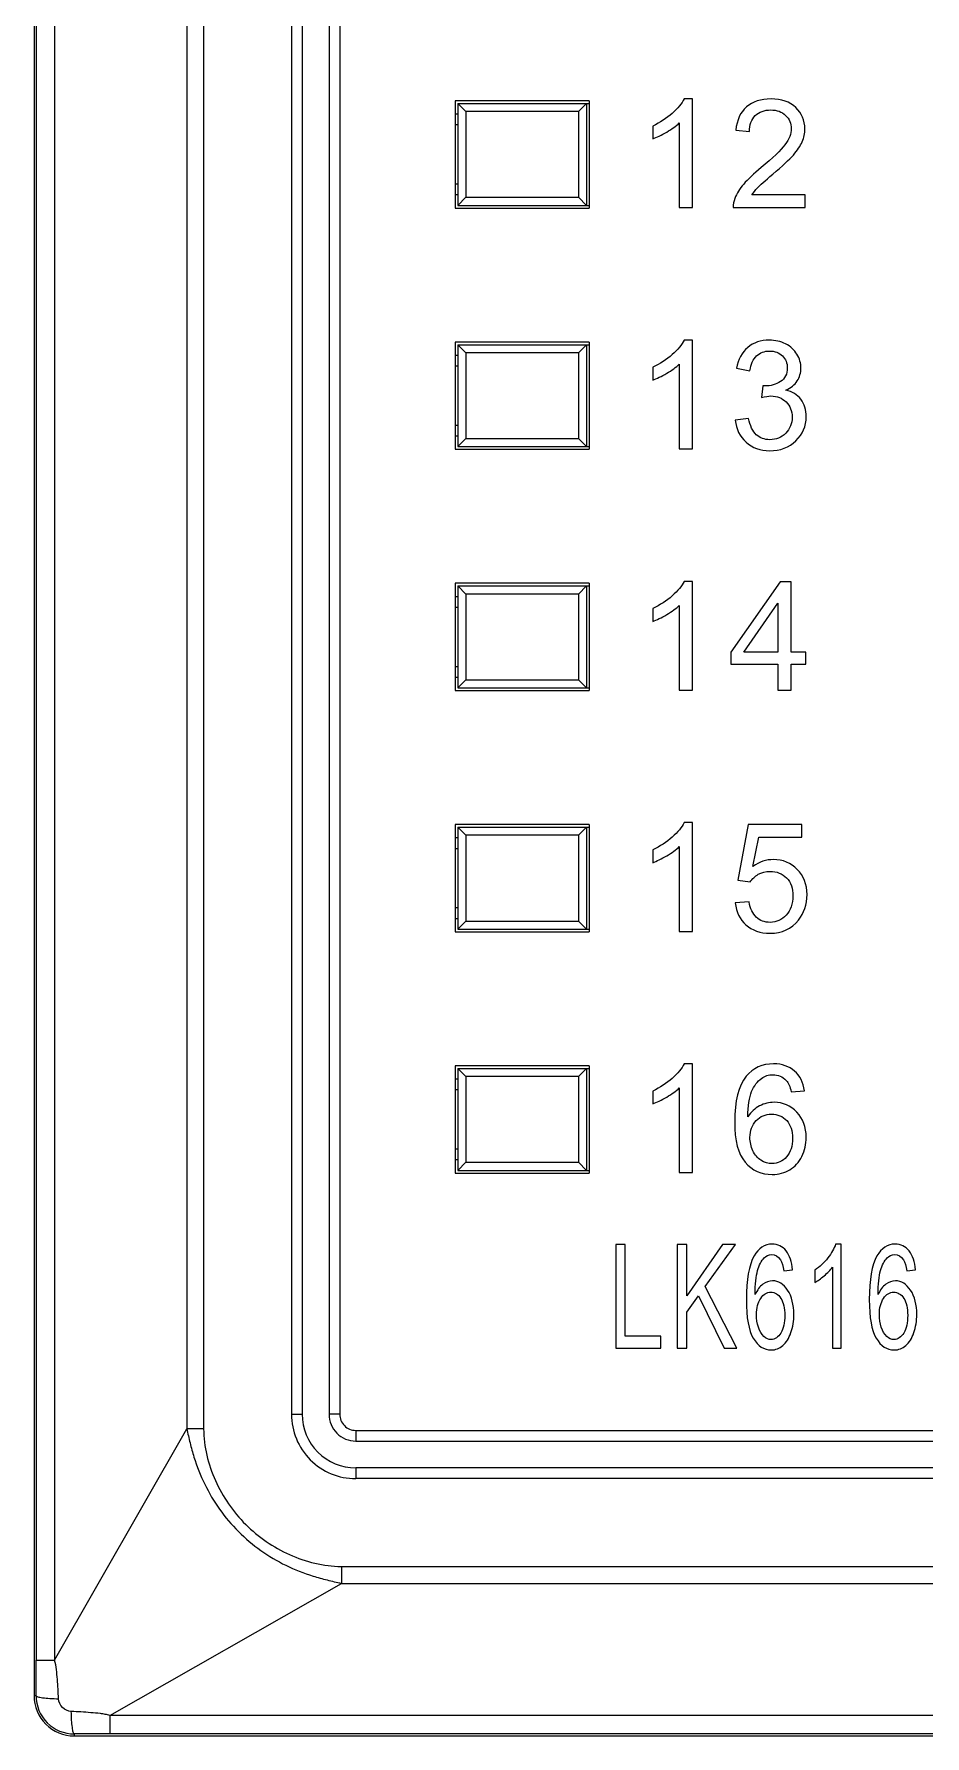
# Model space of a CAD drawing. Header units: millimetres. Extents: x 33157 to 59611, y -29750 to 1750.
# Drawn here: x 53663.15 to 53679.76, y 1334.72 to 1366.47 of the extents above; entities that cross this region are included whole.
import ezdxf

# ---------------------------------------------------------------- set-up
doc = ezdxf.new("R2010")
doc.units = ezdxf.units.MM
doc.layers.get('0').update_dxf_attribs({"lineweight": 18})

msp = doc.modelspace()

# ---------------------------------------------------------------- linework, layer by layer
at = {"lineweight": 9}
for p, q in [((53663.149, 1433.97), (53663.149, 1335.47)), ((53663.187, 1433.306), (53663.187, 1336.134)), ((53663.528, 1433.306), (53663.528, 1336.134)), ((53665.995, 1428.989), (53665.995, 1340.45)), ((53666.311, 1428.989), (53666.311, 1340.45)), ((53667.949, 1428.72), (53667.949, 1340.72)), ((53668.149, 1428.72), (53668.149, 1340.72)), ((53668.649, 1428.72), (53668.649, 1340.72)), ((53668.849, 1428.72), (53668.849, 1340.72)), ((53670.999, 1365.22), (53670.999, 1363.22)), ((53671.049, 1365.17), (53671.049, 1363.27)), ((53673.449, 1365.17), (53673.449, 1363.27)), ((53673.499, 1365.22), (53673.499, 1363.22)), ((53671.199, 1365.02), (53671.199, 1363.42)), ((53673.299, 1365.02), (53673.299, 1363.42)), ((53670.999, 1360.72), (53670.999, 1358.72)), ((53671.049, 1360.67), (53671.049, 1358.77)), ((53673.449, 1360.67), (53673.449, 1358.77)), ((53673.499, 1360.72), (53673.499, 1358.72)), ((53671.199, 1360.52), (53671.199, 1358.92)), ((53673.299, 1360.52), (53673.299, 1358.92)), ((53670.999, 1356.22), (53670.999, 1354.22)), ((53673.499, 1356.22), (53673.499, 1354.22)), ((53671.049, 1356.17), (53671.049, 1354.27)), ((53671.199, 1356.02), (53671.199, 1354.42)), ((53673.299, 1356.02), (53673.299, 1354.42)), ((53673.449, 1356.17), (53673.449, 1354.27)), ((53670.999, 1351.72), (53670.999, 1349.72)), ((53671.049, 1351.67), (53671.049, 1349.77)), ((53671.199, 1351.52), (53671.199, 1349.92)), ((53673.299, 1351.52), (53673.299, 1349.92)), ((53673.449, 1351.67), (53673.449, 1349.77)), ((53673.499, 1351.72), (53673.499, 1349.72)), ((53670.999, 1347.22), (53670.999, 1345.22)), ((53671.049, 1347.17), (53671.049, 1345.27)), ((53671.199, 1347.02), (53671.199, 1345.42)), ((53673.299, 1347.02), (53673.299, 1345.42)), ((53673.449, 1347.17), (53673.449, 1345.27)), ((53673.499, 1347.22), (53673.499, 1345.22)), ((53668.149, 1340.72), (53668.149, 1340.72)), ((53668.849, 1340.72), (53668.849, 1340.72)), ((53665.995, 1340.45), (53665.995, 1340.45)), ((53666.311, 1340.45), (53666.311, 1340.45)), ((53669.149, 1340.42), (53669.149, 1340.42)), ((53669.149, 1340.42), (53669.149, 1340.22)), ((53669.149, 1339.72), (53669.149, 1339.72)), ((53669.149, 1339.72), (53669.149, 1339.52)), ((53668.879, 1337.882), (53668.879, 1337.882)), ((53668.879, 1337.882), (53668.879, 1337.566)), ((53668.879, 1337.566), (53668.879, 1337.566)), ((53663.528, 1336.134), (53663.528, 1336.134)), ((53663.186, 1335.47), (53663.186, 1335.47)), ((53664.563, 1335.099), (53664.563, 1335.099)), ((53664.563, 1335.099), (53664.563, 1334.758)), ((53663.899, 1334.757), (53663.899, 1334.757)), ((53663.899, 1334.757), (53663.899, 1334.72))]:
    msp.add_line(p, q, dxfattribs=at)
for points in [[(53673.499, 1365.22), (53673.499, 1365.22), (53670.999, 1365.22), (53670.999, 1365.22)], [(53671.049, 1365.17), (53671.049, 1365.17), (53673.499, 1365.17), (53673.499, 1365.17)], [(53671.049, 1365.17), (53671.049, 1365.17), (53671.199, 1365.02), (53671.199, 1365.02)], [(53673.449, 1365.17), (53673.449, 1365.17), (53673.299, 1365.02), (53673.299, 1365.02)], [(53671.049, 1364.97), (53671.049, 1364.97), (53670.999, 1364.97), (53670.999, 1364.97)], [(53671.049, 1364.77), (53671.049, 1364.77), (53670.999, 1364.77), (53670.999, 1364.77)], [(53673.299, 1365.02), (53673.299, 1365.02), (53671.199, 1365.02), (53671.199, 1365.02)], [(53670.999, 1363.67), (53670.999, 1363.67), (53671.049, 1363.67), (53671.049, 1363.67)], [(53670.999, 1363.22), (53670.999, 1363.22), (53673.499, 1363.22), (53673.499, 1363.22)], [(53670.999, 1363.47), (53670.999, 1363.47), (53671.049, 1363.47), (53671.049, 1363.47)], [(53671.049, 1363.27), (53671.049, 1363.27), (53673.499, 1363.27), (53673.499, 1363.27)], [(53671.049, 1363.27), (53671.049, 1363.27), (53671.199, 1363.42), (53671.199, 1363.42)], [(53671.199, 1363.42), (53671.199, 1363.42), (53673.299, 1363.42), (53673.299, 1363.42)], [(53673.449, 1363.27), (53673.449, 1363.27), (53673.299, 1363.42), (53673.299, 1363.42)], [(53673.499, 1360.72), (53673.499, 1360.72), (53670.999, 1360.72), (53670.999, 1360.72)], [(53671.049, 1360.67), (53671.049, 1360.67), (53673.499, 1360.67), (53673.499, 1360.67)], [(53671.049, 1360.67), (53671.049, 1360.67), (53671.199, 1360.52), (53671.199, 1360.52)], [(53673.449, 1360.67), (53673.449, 1360.67), (53673.299, 1360.52), (53673.299, 1360.52)], [(53671.049, 1360.47), (53671.049, 1360.47), (53670.999, 1360.47), (53670.999, 1360.47)], [(53673.299, 1360.52), (53673.299, 1360.52), (53671.199, 1360.52), (53671.199, 1360.52)], [(53671.049, 1360.27), (53671.049, 1360.27), (53670.999, 1360.27), (53670.999, 1360.27)], [(53670.999, 1359.17), (53670.999, 1359.17), (53671.049, 1359.17), (53671.049, 1359.17)], [(53670.999, 1358.72), (53670.999, 1358.72), (53673.499, 1358.72), (53673.499, 1358.72)], [(53670.999, 1358.97), (53670.999, 1358.97), (53671.049, 1358.97), (53671.049, 1358.97)], [(53671.049, 1358.77), (53671.049, 1358.77), (53673.499, 1358.77), (53673.499, 1358.77)], [(53671.049, 1358.77), (53671.049, 1358.77), (53671.199, 1358.92), (53671.199, 1358.92)], [(53671.199, 1358.92), (53671.199, 1358.92), (53673.299, 1358.92), (53673.299, 1358.92)], [(53673.449, 1358.77), (53673.449, 1358.77), (53673.299, 1358.92), (53673.299, 1358.92)], [(53673.499, 1356.22), (53673.499, 1356.22), (53670.999, 1356.22), (53670.999, 1356.22)], [(53671.049, 1355.97), (53671.049, 1355.97), (53670.999, 1355.97), (53670.999, 1355.97)], [(53671.049, 1356.17), (53671.049, 1356.17), (53673.499, 1356.17), (53673.499, 1356.17)], [(53671.049, 1356.17), (53671.049, 1356.17), (53671.199, 1356.02), (53671.199, 1356.02)], [(53673.299, 1356.02), (53673.299, 1356.02), (53671.199, 1356.02), (53671.199, 1356.02)], [(53673.449, 1356.17), (53673.449, 1356.17), (53673.299, 1356.02), (53673.299, 1356.02)], [(53671.049, 1355.77), (53671.049, 1355.77), (53670.999, 1355.77), (53670.999, 1355.77)], [(53670.999, 1354.67), (53670.999, 1354.67), (53671.049, 1354.67), (53671.049, 1354.67)], [(53670.999, 1354.47), (53670.999, 1354.47), (53671.049, 1354.47), (53671.049, 1354.47)], [(53671.049, 1354.27), (53671.049, 1354.27), (53671.199, 1354.42), (53671.199, 1354.42)], [(53671.199, 1354.42), (53671.199, 1354.42), (53673.299, 1354.42), (53673.299, 1354.42)], [(53673.449, 1354.27), (53673.449, 1354.27), (53673.299, 1354.42), (53673.299, 1354.42)], [(53670.999, 1354.22), (53670.999, 1354.22), (53673.499, 1354.22), (53673.499, 1354.22)], [(53671.049, 1354.27), (53671.049, 1354.27), (53673.499, 1354.27), (53673.499, 1354.27)], [(53673.499, 1351.72), (53673.499, 1351.72), (53670.999, 1351.72), (53670.999, 1351.72)], [(53671.049, 1351.47), (53671.049, 1351.47), (53670.999, 1351.47), (53670.999, 1351.47)], [(53671.049, 1351.67), (53671.049, 1351.67), (53673.499, 1351.67), (53673.499, 1351.67)], [(53671.049, 1351.67), (53671.049, 1351.67), (53671.199, 1351.52), (53671.199, 1351.52)], [(53673.299, 1351.52), (53673.299, 1351.52), (53671.199, 1351.52), (53671.199, 1351.52)], [(53673.449, 1351.67), (53673.449, 1351.67), (53673.299, 1351.52), (53673.299, 1351.52)], [(53671.049, 1351.27), (53671.049, 1351.27), (53670.999, 1351.27), (53670.999, 1351.27)], [(53670.999, 1350.17), (53670.999, 1350.17), (53671.049, 1350.17), (53671.049, 1350.17)], [(53670.999, 1349.97), (53670.999, 1349.97), (53671.049, 1349.97), (53671.049, 1349.97)], [(53671.049, 1349.77), (53671.049, 1349.77), (53671.199, 1349.92), (53671.199, 1349.92)], [(53671.199, 1349.92), (53671.199, 1349.92), (53673.299, 1349.92), (53673.299, 1349.92)], [(53673.449, 1349.77), (53673.449, 1349.77), (53673.299, 1349.92), (53673.299, 1349.92)], [(53670.999, 1349.72), (53670.999, 1349.72), (53673.499, 1349.72), (53673.499, 1349.72)], [(53671.049, 1349.77), (53671.049, 1349.77), (53673.499, 1349.77), (53673.499, 1349.77)], [(53673.499, 1347.22), (53673.499, 1347.22), (53670.999, 1347.22), (53670.999, 1347.22)], [(53671.049, 1346.97), (53671.049, 1346.97), (53670.999, 1346.97), (53670.999, 1346.97)], [(53671.049, 1347.17), (53671.049, 1347.17), (53673.499, 1347.17), (53673.499, 1347.17)], [(53671.049, 1347.17), (53671.049, 1347.17), (53671.199, 1347.02), (53671.199, 1347.02)], [(53673.299, 1347.02), (53673.299, 1347.02), (53671.199, 1347.02), (53671.199, 1347.02)], [(53673.449, 1347.17), (53673.449, 1347.17), (53673.299, 1347.02), (53673.299, 1347.02)], [(53671.049, 1346.77), (53671.049, 1346.77), (53670.999, 1346.77), (53670.999, 1346.77)], [(53670.999, 1345.67), (53670.999, 1345.67), (53671.049, 1345.67), (53671.049, 1345.67)], [(53670.999, 1345.47), (53670.999, 1345.47), (53671.049, 1345.47), (53671.049, 1345.47)], [(53671.049, 1345.27), (53671.049, 1345.27), (53671.199, 1345.42), (53671.199, 1345.42)], [(53671.199, 1345.42), (53671.199, 1345.42), (53673.299, 1345.42), (53673.299, 1345.42)], [(53673.449, 1345.27), (53673.449, 1345.27), (53673.299, 1345.42), (53673.299, 1345.42)], [(53670.999, 1345.22), (53670.999, 1345.22), (53673.499, 1345.22), (53673.499, 1345.22)], [(53671.049, 1345.27), (53671.049, 1345.27), (53673.499, 1345.27), (53673.499, 1345.27)], [(53667.949, 1340.72), (53667.949, 1340.72), (53668.149, 1340.72), (53668.149, 1340.72)], [(53668.849, 1340.72), (53668.849, 1340.72), (53668.649, 1340.72), (53668.649, 1340.72)], [(53663.528, 1336.134), (53663.528, 1336.134), (53665.995, 1340.45), (53665.995, 1340.45)], [(53666.311, 1340.45), (53666.311, 1340.45), (53665.995, 1340.45), (53665.995, 1340.45)], [(53669.149, 1340.42), (53669.149, 1340.42), (53691.849, 1340.42), (53691.849, 1340.42)], [(53669.149, 1340.42), (53669.149, 1340.42), (53691.849, 1340.42), (53691.849, 1340.42)], [(53669.149, 1340.22), (53669.149, 1340.22), (53691.849, 1340.22), (53691.849, 1340.22)], [(53691.849, 1339.72), (53691.849, 1339.72), (53669.149, 1339.72), (53669.149, 1339.72)], [(53691.849, 1339.52), (53691.849, 1339.52), (53669.149, 1339.52), (53669.149, 1339.52)], [(53668.879, 1337.882), (53668.879, 1337.882), (53692.118, 1337.882), (53692.118, 1337.882)], [(53664.563, 1335.099), (53664.563, 1335.099), (53668.879, 1337.566), (53668.879, 1337.566)], [(53668.879, 1337.566), (53668.879, 1337.566), (53692.118, 1337.566), (53692.118, 1337.566)], [(53663.187, 1336.134), (53663.187, 1336.134), (53663.528, 1336.134), (53663.528, 1336.134)], [(53663.186, 1335.47), (53663.186, 1335.691), (53663.186, 1335.913), (53663.187, 1336.134)], [(53663.186, 1335.47), (53663.186, 1335.47), (53663.149, 1335.47), (53663.149, 1335.47)], [(53696.435, 1335.099), (53696.435, 1335.099), (53664.563, 1335.099), (53664.563, 1335.099)], [(53663.899, 1334.72), (53663.899, 1334.72), (53697.099, 1334.72), (53697.099, 1334.72)], [(53664.563, 1334.758), (53664.342, 1334.758), (53664.12, 1334.757), (53663.899, 1334.757)], [(53696.435, 1334.758), (53696.435, 1334.758), (53664.563, 1334.758), (53664.563, 1334.758)]]:
    msp.add_open_spline(points, degree=3, dxfattribs=at)
for points, knots in [([(53675.43, 1363.227), (53675.43, 1363.227), (53675.182, 1363.227), (53675.182, 1363.227), (53675.182, 1363.227), (53675.182, 1364.808), (53675.182, 1364.808), (53675.122, 1364.751), (53675.043, 1364.694), (53674.946, 1364.637), (53674.849, 1364.58), (53674.762, 1364.537), (53674.685, 1364.509), (53674.685, 1364.509), (53674.685, 1364.749), (53674.685, 1364.749), (53674.824, 1364.814), (53674.945, 1364.893), (53675.049, 1364.986), (53675.153, 1365.079), (53675.227, 1365.169), (53675.27, 1365.256), (53675.27, 1365.256), (53675.43, 1365.256), (53675.43, 1365.256), (53675.43, 1365.256), (53675.43, 1363.227), (53675.43, 1363.227)], [0, 0, 0, 0, 136367.457238, 136367.457238, 136367.457238, 272734.914475, 272734.914475, 272734.914475, 409102.371713, 409102.371713, 409102.371713, 545469.828951, 545469.828951, 545469.828951, 681837.286188, 681837.286188, 681837.286188, 818204.743426, 818204.743426, 818204.743426, 954572.200664, 954572.200664, 954572.200664, 1090939.657902, 1090939.657902, 1090939.657902, 1227307.115139, 1227307.115139, 1227307.115139, 1227307.115139]), ([(53677.526, 1363.464), (53677.526, 1363.464), (53677.526, 1363.227), (53677.526, 1363.227), (53677.526, 1363.227), (53676.188, 1363.227), (53676.188, 1363.227), (53676.186, 1363.287), (53676.196, 1363.344), (53676.217, 1363.399), (53676.252, 1363.49), (53676.307, 1363.58), (53676.383, 1363.668), (53676.458, 1363.756), (53676.566, 1363.858), (53676.707, 1363.973), (53676.926, 1364.153), (53677.074, 1364.296), (53677.152, 1364.401), (53677.23, 1364.506), (53677.269, 1364.606), (53677.269, 1364.7), (53677.269, 1364.798), (53677.234, 1364.881), (53677.163, 1364.949), (53677.093, 1365.016), (53677.001, 1365.05), (53676.887, 1365.05), (53676.767, 1365.05), (53676.671, 1365.014), (53676.599, 1364.943), (53676.527, 1364.872), (53676.491, 1364.773), (53676.49, 1364.646), (53676.49, 1364.646), (53676.236, 1364.672), (53676.236, 1364.672), (53676.254, 1364.862), (53676.32, 1365.007), (53676.433, 1365.106), (53676.548, 1365.206), (53676.701, 1365.256), (53676.893, 1365.256), (53677.087, 1365.256), (53677.241, 1365.202), (53677.353, 1365.095), (53677.467, 1364.987), (53677.523, 1364.853), (53677.523, 1364.694), (53677.523, 1364.613), (53677.507, 1364.534), (53677.473, 1364.456), (53677.44, 1364.377), (53677.385, 1364.295), (53677.309, 1364.209), (53677.232, 1364.122), (53677.104, 1364.003), (53676.926, 1363.853), (53676.777, 1363.728), (53676.681, 1363.643), (53676.639, 1363.598), (53676.597, 1363.554), (53676.562, 1363.509), (53676.534, 1363.464), (53676.534, 1363.464), (53677.526, 1363.464), (53677.526, 1363.464)], [0, 0, 0, 0, 131373.236666, 131373.236666, 131373.236666, 262746.473332, 262746.473332, 262746.473332, 394119.709998, 394119.709998, 394119.709998, 525492.946664, 525492.946664, 525492.946664, 656866.18333, 656866.18333, 656866.18333, 788239.419996, 788239.419996, 788239.419996, 919612.656662, 919612.656662, 919612.656662, 1050985.893328, 1050985.893328, 1050985.893328, 1182359.129994, 1182359.129994, 1182359.129994, 1313732.36666, 1313732.36666, 1313732.36666, 1445105.603326, 1445105.603326, 1445105.603326, 1576478.839992, 1576478.839992, 1576478.839992, 1707852.076658, 1707852.076658, 1707852.076658, 1839225.313324, 1839225.313324, 1839225.313324, 1970598.54999, 1970598.54999, 1970598.54999, 2101971.786656, 2101971.786656, 2101971.786656, 2233345.023322, 2233345.023322, 2233345.023322, 2364718.259988, 2364718.259988, 2364718.259988, 2496091.496653, 2496091.496653, 2496091.496653, 2627464.733319, 2627464.733319, 2627464.733319, 2758837.969985, 2758837.969985, 2758837.969985, 2890211.206651, 2890211.206651, 2890211.206651, 2890211.206651]), ([(53675.43, 1358.727), (53675.43, 1358.727), (53675.182, 1358.727), (53675.182, 1358.727), (53675.182, 1358.727), (53675.182, 1360.308), (53675.182, 1360.308), (53675.122, 1360.251), (53675.043, 1360.194), (53674.946, 1360.137), (53674.849, 1360.08), (53674.762, 1360.037), (53674.685, 1360.009), (53674.685, 1360.009), (53674.685, 1360.249), (53674.685, 1360.249), (53674.824, 1360.314), (53674.945, 1360.393), (53675.049, 1360.486), (53675.153, 1360.579), (53675.227, 1360.669), (53675.27, 1360.756), (53675.27, 1360.756), (53675.43, 1360.756), (53675.43, 1360.756), (53675.43, 1360.756), (53675.43, 1358.727), (53675.43, 1358.727)], [0, 0, 0, 0, 136372.785213, 136372.785213, 136372.785213, 272745.570426, 272745.570426, 272745.570426, 409118.355639, 409118.355639, 409118.355639, 545491.140852, 545491.140852, 545491.140852, 681863.926065, 681863.926065, 681863.926065, 818236.711278, 818236.711278, 818236.711278, 954609.496491, 954609.496491, 954609.496491, 1090982.281704, 1090982.281704, 1090982.281704, 1227355.066917, 1227355.066917, 1227355.066917, 1227355.066917]), ([(53676.225, 1359.263), (53676.225, 1359.263), (53676.473, 1359.297), (53676.473, 1359.297), (53676.502, 1359.156), (53676.55, 1359.054), (53676.618, 1358.992), (53676.686, 1358.93), (53676.77, 1358.899), (53676.869, 1358.899), (53676.987, 1358.899), (53677.086, 1358.939), (53677.166, 1359.02), (53677.246, 1359.101), (53677.286, 1359.201), (53677.286, 1359.321), (53677.286, 1359.435), (53677.249, 1359.529), (53677.174, 1359.603), (53677.1, 1359.677), (53677.005, 1359.714), (53676.89, 1359.714), (53676.843, 1359.714), (53676.785, 1359.705), (53676.715, 1359.686), (53676.715, 1359.686), (53676.742, 1359.904), (53676.742, 1359.904), (53676.759, 1359.902), (53676.772, 1359.901), (53676.782, 1359.901), (53676.889, 1359.901), (53676.984, 1359.929), (53677.069, 1359.984), (53677.153, 1360.039), (53677.196, 1360.123), (53677.196, 1360.238), (53677.196, 1360.328), (53677.165, 1360.404), (53677.103, 1360.463), (53677.042, 1360.523), (53676.962, 1360.553), (53676.865, 1360.553), (53676.768, 1360.553), (53676.687, 1360.522), (53676.623, 1360.461), (53676.558, 1360.4), (53676.517, 1360.308), (53676.499, 1360.186), (53676.499, 1360.186), (53676.25, 1360.231), (53676.25, 1360.231), (53676.281, 1360.398), (53676.35, 1360.527), (53676.457, 1360.619), (53676.565, 1360.71), (53676.699, 1360.756), (53676.859, 1360.756), (53676.969, 1360.756), (53677.07, 1360.732), (53677.163, 1360.685), (53677.256, 1360.638), (53677.327, 1360.574), (53677.376, 1360.492), (53677.425, 1360.41), (53677.45, 1360.324), (53677.45, 1360.232), (53677.45, 1360.145), (53677.426, 1360.066), (53677.38, 1359.994), (53677.333, 1359.923), (53677.263, 1359.866), (53677.171, 1359.824), (53677.291, 1359.796), (53677.383, 1359.739), (53677.45, 1359.652), (53677.516, 1359.566), (53677.549, 1359.456), (53677.549, 1359.326), (53677.549, 1359.15), (53677.484, 1359), (53677.356, 1358.877), (53677.227, 1358.754), (53677.064, 1358.693), (53676.868, 1358.693), (53676.69, 1358.693), (53676.543, 1358.746), (53676.426, 1358.852), (53676.308, 1358.958), (53676.241, 1359.095), (53676.225, 1359.263)], [0, 0, 0, 0, 130470.71123, 130470.71123, 130470.71123, 260941.42246, 260941.42246, 260941.42246, 391412.13369, 391412.13369, 391412.13369, 521882.84492, 521882.84492, 521882.84492, 652353.55615, 652353.55615, 652353.55615, 782824.26738, 782824.26738, 782824.26738, 913294.97861, 913294.97861, 913294.97861, 1043765.68984, 1043765.68984, 1043765.68984, 1174236.401069, 1174236.401069, 1174236.401069, 1304707.112299, 1304707.112299, 1304707.112299, 1435177.823529, 1435177.823529, 1435177.823529, 1565648.534759, 1565648.534759, 1565648.534759, 1696119.245989, 1696119.245989, 1696119.245989, 1826589.957219, 1826589.957219, 1826589.957219, 1957060.668449, 1957060.668449, 1957060.668449, 2087531.379679, 2087531.379679, 2087531.379679, 2218002.090909, 2218002.090909, 2218002.090909, 2348472.802139, 2348472.802139, 2348472.802139, 2478943.513369, 2478943.513369, 2478943.513369, 2609414.224599, 2609414.224599, 2609414.224599, 2739884.935829, 2739884.935829, 2739884.935829, 2870355.647059, 2870355.647059, 2870355.647059, 3000826.358289, 3000826.358289, 3000826.358289, 3131297.069519, 3131297.069519, 3131297.069519, 3261767.780749, 3261767.780749, 3261767.780749, 3392238.491979, 3392238.491979, 3392238.491979, 3522709.203208, 3522709.203208, 3522709.203208, 3653179.914438, 3653179.914438, 3653179.914438, 3783650.625668, 3783650.625668, 3783650.625668, 3914121.336898, 3914121.336898, 3914121.336898, 3914121.336898]), ([(53675.43, 1354.227), (53675.43, 1354.227), (53675.182, 1354.227), (53675.182, 1354.227), (53675.182, 1354.227), (53675.182, 1355.808), (53675.182, 1355.808), (53675.122, 1355.751), (53675.043, 1355.694), (53674.946, 1355.637), (53674.849, 1355.58), (53674.762, 1355.537), (53674.685, 1355.509), (53674.685, 1355.509), (53674.685, 1355.749), (53674.685, 1355.749), (53674.824, 1355.814), (53674.945, 1355.893), (53675.049, 1355.986), (53675.153, 1356.079), (53675.227, 1356.169), (53675.27, 1356.256), (53675.27, 1356.256), (53675.43, 1356.256), (53675.43, 1356.256), (53675.43, 1356.256), (53675.43, 1354.227), (53675.43, 1354.227)], [0, 0, 0, 0, 136378.113886, 136378.113886, 136378.113886, 272756.227773, 272756.227773, 272756.227773, 409134.341659, 409134.341659, 409134.341659, 545512.455545, 545512.455545, 545512.455545, 681890.569432, 681890.569432, 681890.569432, 818268.683318, 818268.683318, 818268.683318, 954646.797204, 954646.797204, 954646.797204, 1091024.911091, 1091024.911091, 1091024.911091, 1227403.024977, 1227403.024977, 1227403.024977, 1227403.024977]), ([(53677.018, 1354.227), (53677.018, 1354.227), (53677.018, 1354.709), (53677.018, 1354.709), (53677.018, 1354.709), (53676.14, 1354.709), (53676.14, 1354.709), (53676.14, 1354.709), (53676.14, 1354.938), (53676.14, 1354.938), (53676.14, 1354.938), (53677.063, 1356.248), (53677.063, 1356.248), (53677.063, 1356.248), (53677.266, 1356.248), (53677.266, 1356.248), (53677.266, 1356.248), (53677.266, 1354.938), (53677.266, 1354.938), (53677.266, 1354.938), (53677.54, 1354.938), (53677.54, 1354.938), (53677.54, 1354.938), (53677.54, 1354.709), (53677.54, 1354.709), (53677.54, 1354.709), (53677.266, 1354.709), (53677.266, 1354.709), (53677.266, 1354.709), (53677.266, 1354.227), (53677.266, 1354.227), (53677.266, 1354.227), (53677.018, 1354.227), (53677.018, 1354.227)], [0, 0, 0, 0, 134854.180523, 134854.180523, 134854.180523, 269708.361046, 269708.361046, 269708.361046, 404562.54157, 404562.54157, 404562.54157, 539416.722093, 539416.722093, 539416.722093, 674270.902616, 674270.902616, 674270.902616, 809125.083139, 809125.083139, 809125.083139, 943979.263662, 943979.263662, 943979.263662, 1078833.444185, 1078833.444185, 1078833.444185, 1213687.624709, 1213687.624709, 1213687.624709, 1348541.805232, 1348541.805232, 1348541.805232, 1483395.985755, 1483395.985755, 1483395.985755, 1483395.985755]), ([(53677.018, 1354.938), (53677.018, 1354.938), (53677.018, 1355.847), (53677.018, 1355.847), (53677.018, 1355.847), (53676.384, 1354.938), (53676.384, 1354.938), (53676.384, 1354.938), (53677.018, 1354.938), (53677.018, 1354.938)], [0, 0, 0, 0, 153192.674053, 153192.674053, 153192.674053, 306385.348106, 306385.348106, 306385.348106, 459578.022159, 459578.022159, 459578.022159, 459578.022159]), ([(53675.43, 1349.727), (53675.43, 1349.727), (53675.182, 1349.727), (53675.182, 1349.727), (53675.182, 1349.727), (53675.182, 1351.308), (53675.182, 1351.308), (53675.122, 1351.251), (53675.043, 1351.194), (53674.946, 1351.137), (53674.849, 1351.08), (53674.762, 1351.037), (53674.685, 1351.009), (53674.685, 1351.009), (53674.685, 1351.249), (53674.685, 1351.249), (53674.824, 1351.314), (53674.945, 1351.393), (53675.049, 1351.486), (53675.153, 1351.579), (53675.227, 1351.669), (53675.27, 1351.756), (53675.27, 1351.756), (53675.43, 1351.756), (53675.43, 1351.756), (53675.43, 1351.756), (53675.43, 1349.727), (53675.43, 1349.727)], [0, 0, 0, 0, 136383.443258, 136383.443258, 136383.443258, 272766.886515, 272766.886515, 272766.886515, 409150.329773, 409150.329773, 409150.329773, 545533.773031, 545533.773031, 545533.773031, 681917.216289, 681917.216289, 681917.216289, 818300.659546, 818300.659546, 818300.659546, 954684.102804, 954684.102804, 954684.102804, 1091067.546062, 1091067.546062, 1091067.546062, 1227450.989319, 1227450.989319, 1227450.989319, 1227450.989319]), ([(53676.225, 1350.257), (53676.225, 1350.257), (53676.485, 1350.277), (53676.485, 1350.277), (53676.504, 1350.151), (53676.549, 1350.056), (53676.618, 1349.992), (53676.688, 1349.928), (53676.773, 1349.896), (53676.873, 1349.896), (53676.994, 1349.896), (53677.095, 1349.941), (53677.177, 1350.031), (53677.259, 1350.121), (53677.3, 1350.241), (53677.3, 1350.39), (53677.3, 1350.531), (53677.261, 1350.643), (53677.183, 1350.724), (53677.104, 1350.806), (53677, 1350.847), (53676.871, 1350.847), (53676.79, 1350.847), (53676.718, 1350.829), (53676.654, 1350.792), (53676.591, 1350.756), (53676.541, 1350.708), (53676.504, 1350.65), (53676.504, 1350.65), (53676.27, 1350.684), (53676.27, 1350.684), (53676.27, 1350.684), (53676.465, 1351.722), (53676.465, 1351.722), (53676.465, 1351.722), (53677.467, 1351.722), (53677.467, 1351.722), (53677.467, 1351.722), (53677.467, 1351.485), (53677.467, 1351.485), (53677.467, 1351.485), (53676.663, 1351.485), (53676.663, 1351.485), (53676.663, 1351.485), (53676.555, 1350.94), (53676.555, 1350.94), (53676.676, 1351.025), (53676.803, 1351.067), (53676.936, 1351.067), (53677.112, 1351.067), (53677.26, 1351.006), (53677.381, 1350.884), (53677.502, 1350.762), (53677.563, 1350.605), (53677.563, 1350.413), (53677.563, 1350.23), (53677.51, 1350.072), (53677.403, 1349.939), (53677.274, 1349.775), (53677.097, 1349.693), (53676.873, 1349.693), (53676.69, 1349.693), (53676.54, 1349.745), (53676.424, 1349.848), (53676.308, 1349.951), (53676.241, 1350.087), (53676.225, 1350.257)], [0, 0, 0, 0, 131390.230208, 131390.230208, 131390.230208, 262780.460417, 262780.460417, 262780.460417, 394170.690625, 394170.690625, 394170.690625, 525560.920834, 525560.920834, 525560.920834, 656951.151042, 656951.151042, 656951.151042, 788341.381251, 788341.381251, 788341.381251, 919731.611459, 919731.611459, 919731.611459, 1051121.841668, 1051121.841668, 1051121.841668, 1182512.071876, 1182512.071876, 1182512.071876, 1313902.302085, 1313902.302085, 1313902.302085, 1445292.532293, 1445292.532293, 1445292.532293, 1576682.762502, 1576682.762502, 1576682.762502, 1708072.99271, 1708072.99271, 1708072.99271, 1839463.222919, 1839463.222919, 1839463.222919, 1970853.453127, 1970853.453127, 1970853.453127, 2102243.683335, 2102243.683335, 2102243.683335, 2233633.913544, 2233633.913544, 2233633.913544, 2365024.143752, 2365024.143752, 2365024.143752, 2496414.373961, 2496414.373961, 2496414.373961, 2627804.604169, 2627804.604169, 2627804.604169, 2759194.834378, 2759194.834378, 2759194.834378, 2890585.064586, 2890585.064586, 2890585.064586, 2890585.064586]), ([(53675.43, 1345.227), (53675.43, 1345.227), (53675.182, 1345.227), (53675.182, 1345.227), (53675.182, 1345.227), (53675.182, 1346.808), (53675.182, 1346.808), (53675.122, 1346.751), (53675.043, 1346.694), (53674.946, 1346.637), (53674.849, 1346.58), (53674.762, 1346.537), (53674.685, 1346.509), (53674.685, 1346.509), (53674.685, 1346.749), (53674.685, 1346.749), (53674.824, 1346.814), (53674.945, 1346.893), (53675.049, 1346.986), (53675.153, 1347.079), (53675.227, 1347.169), (53675.27, 1347.256), (53675.27, 1347.256), (53675.43, 1347.256), (53675.43, 1347.256), (53675.43, 1347.256), (53675.43, 1345.227), (53675.43, 1345.227)], [0, 0, 0, 0, 136388.773327, 136388.773327, 136388.773327, 272777.546654, 272777.546654, 272777.546654, 409166.319981, 409166.319981, 409166.319981, 545555.093308, 545555.093308, 545555.093308, 681943.866635, 681943.866635, 681943.866635, 818332.639962, 818332.639962, 818332.639962, 954721.413289, 954721.413289, 954721.413289, 1091110.186616, 1091110.186616, 1091110.186616, 1227498.959943, 1227498.959943, 1227498.959943, 1227498.959943]), ([(53677.515, 1346.754), (53677.515, 1346.754), (53677.269, 1346.734), (53677.269, 1346.734), (53677.247, 1346.831), (53677.216, 1346.902), (53677.175, 1346.947), (53677.107, 1347.018), (53677.024, 1347.053), (53676.925, 1347.053), (53676.846, 1347.053), (53676.775, 1347.031), (53676.715, 1346.986), (53676.637, 1346.93), (53676.575, 1346.847), (53676.53, 1346.738), (53676.485, 1346.628), (53676.461, 1346.472), (53676.459, 1346.271), (53676.519, 1346.361), (53676.592, 1346.429), (53676.679, 1346.473), (53676.765, 1346.517), (53676.856, 1346.539), (53676.951, 1346.539), (53677.116, 1346.539), (53677.257, 1346.478), (53677.374, 1346.356), (53677.49, 1346.234), (53677.549, 1346.077), (53677.549, 1345.884), (53677.549, 1345.757), (53677.521, 1345.639), (53677.467, 1345.53), (53677.412, 1345.421), (53677.337, 1345.338), (53677.241, 1345.28), (53677.145, 1345.222), (53677.037, 1345.193), (53676.915, 1345.193), (53676.709, 1345.193), (53676.54, 1345.269), (53676.409, 1345.421), (53676.279, 1345.573), (53676.214, 1345.824), (53676.214, 1346.173), (53676.214, 1346.563), (53676.286, 1346.847), (53676.431, 1347.025), (53676.557, 1347.179), (53676.726, 1347.256), (53676.94, 1347.256), (53677.099, 1347.256), (53677.23, 1347.211), (53677.332, 1347.122), (53677.433, 1347.034), (53677.495, 1346.911), (53677.515, 1346.754)], [0, 0, 0, 0, 131970.032491, 131970.032491, 131970.032491, 263940.064981, 263940.064981, 263940.064981, 395910.097472, 395910.097472, 395910.097472, 527880.129963, 527880.129963, 527880.129963, 659850.162453, 659850.162453, 659850.162453, 791820.194944, 791820.194944, 791820.194944, 923790.227435, 923790.227435, 923790.227435, 1055760.259925, 1055760.259925, 1055760.259925, 1187730.292416, 1187730.292416, 1187730.292416, 1319700.324907, 1319700.324907, 1319700.324907, 1451670.357398, 1451670.357398, 1451670.357398, 1583640.389888, 1583640.389888, 1583640.389888, 1715610.422379, 1715610.422379, 1715610.422379, 1847580.45487, 1847580.45487, 1847580.45487, 1979550.48736, 1979550.48736, 1979550.48736, 2111520.519851, 2111520.519851, 2111520.519851, 2243490.552342, 2243490.552342, 2243490.552342, 2375460.584832, 2375460.584832, 2375460.584832, 2507430.617323, 2507430.617323, 2507430.617323, 2507430.617323]), ([(53676.499, 1345.882), (53676.499, 1345.796), (53676.517, 1345.714), (53676.553, 1345.636), (53676.59, 1345.558), (53676.64, 1345.499), (53676.705, 1345.458), (53676.77, 1345.417), (53676.838, 1345.396), (53676.911, 1345.396), (53677.017, 1345.396), (53677.107, 1345.439), (53677.182, 1345.523), (53677.257, 1345.608), (53677.295, 1345.723), (53677.295, 1345.868), (53677.295, 1346.008), (53677.257, 1346.118), (53677.184, 1346.198), (53677.11, 1346.279), (53677.016, 1346.319), (53676.901, 1346.319), (53676.789, 1346.319), (53676.694, 1346.279), (53676.616, 1346.198), (53676.538, 1346.118), (53676.499, 1346.012), (53676.499, 1345.882)], [0, 0, 0, 0, 136395.896707, 136395.896707, 136395.896707, 272791.793414, 272791.793414, 272791.793414, 409187.690121, 409187.690121, 409187.690121, 545583.586828, 545583.586828, 545583.586828, 681979.483535, 681979.483535, 681979.483535, 818375.380242, 818375.380242, 818375.380242, 954771.276949, 954771.276949, 954771.276949, 1091167.173656, 1091167.173656, 1091167.173656, 1227563.070363, 1227563.070363, 1227563.070363, 1227563.070363]), ([(53673.997, 1341.952), (53673.997, 1341.952), (53673.997, 1343.887), (53673.997, 1343.887), (53673.997, 1343.887), (53674.175, 1343.887), (53674.175, 1343.887), (53674.175, 1343.887), (53674.175, 1342.179), (53674.175, 1342.179), (53674.175, 1342.179), (53674.835, 1342.179), (53674.835, 1342.179), (53674.835, 1342.179), (53674.835, 1341.952), (53674.835, 1341.952), (53674.835, 1341.952), (53673.997, 1341.952), (53673.997, 1341.952)], [0, 0, 0, 0, 140481.600536, 140481.600536, 140481.600536, 280963.201073, 280963.201073, 280963.201073, 421444.801609, 421444.801609, 421444.801609, 561926.402145, 561926.402145, 561926.402145, 702408.002682, 702408.002682, 702408.002682, 842889.603218, 842889.603218, 842889.603218, 842889.603218]), ([(53675.143, 1341.952), (53675.143, 1341.952), (53675.143, 1343.887), (53675.143, 1343.887), (53675.143, 1343.887), (53675.321, 1343.887), (53675.321, 1343.887), (53675.321, 1343.887), (53675.321, 1342.928), (53675.321, 1342.928), (53675.321, 1342.928), (53675.988, 1343.887), (53675.988, 1343.887), (53675.988, 1343.887), (53676.228, 1343.887), (53676.228, 1343.887), (53676.228, 1343.887), (53675.665, 1343.102), (53675.665, 1343.102), (53675.665, 1343.102), (53676.252, 1341.952), (53676.252, 1341.952), (53676.252, 1341.952), (53676.018, 1341.952), (53676.018, 1341.952), (53676.018, 1341.952), (53675.541, 1342.929), (53675.541, 1342.929), (53675.541, 1342.929), (53675.321, 1342.622), (53675.321, 1342.622), (53675.321, 1342.622), (53675.321, 1341.952), (53675.321, 1341.952), (53675.321, 1341.952), (53675.143, 1341.952), (53675.143, 1341.952)], [0, 0, 0, 0, 134234.925018, 134234.925018, 134234.925018, 268469.850036, 268469.850036, 268469.850036, 402704.775054, 402704.775054, 402704.775054, 536939.700072, 536939.700072, 536939.700072, 671174.625089, 671174.625089, 671174.625089, 805409.550107, 805409.550107, 805409.550107, 939644.475125, 939644.475125, 939644.475125, 1073879.400143, 1073879.400143, 1073879.400143, 1208114.325161, 1208114.325161, 1208114.325161, 1342349.250179, 1342349.250179, 1342349.250179, 1476584.175197, 1476584.175197, 1476584.175197, 1610819.100215, 1610819.100215, 1610819.100215, 1610819.100215]), ([(53677.295, 1343.414), (53677.295, 1343.414), (53677.132, 1343.395), (53677.132, 1343.395), (53677.118, 1343.488), (53677.097, 1343.556), (53677.069, 1343.599), (53677.025, 1343.667), (53676.97, 1343.701), (53676.904, 1343.701), (53676.851, 1343.701), (53676.804, 1343.679), (53676.764, 1343.637), (53676.712, 1343.583), (53676.672, 1343.503), (53676.641, 1343.399), (53676.611, 1343.294), (53676.596, 1343.145), (53676.595, 1342.952), (53676.634, 1343.038), (53676.683, 1343.103), (53676.74, 1343.145), (53676.798, 1343.188), (53676.858, 1343.209), (53676.921, 1343.209), (53677.031, 1343.209), (53677.124, 1343.15), (53677.202, 1343.034), (53677.279, 1342.917), (53677.318, 1342.766), (53677.318, 1342.581), (53677.318, 1342.46), (53677.3, 1342.347), (53677.263, 1342.243), (53677.227, 1342.138), (53677.177, 1342.058), (53677.113, 1342.003), (53677.05, 1341.948), (53676.978, 1341.92), (53676.897, 1341.92), (53676.76, 1341.92), (53676.648, 1341.993), (53676.561, 1342.138), (53676.475, 1342.284), (53676.432, 1342.524), (53676.432, 1342.858), (53676.432, 1343.232), (53676.48, 1343.504), (53676.575, 1343.674), (53676.659, 1343.821), (53676.772, 1343.895), (53676.914, 1343.895), (53677.02, 1343.895), (53677.106, 1343.852), (53677.174, 1343.767), (53677.241, 1343.682), (53677.282, 1343.565), (53677.295, 1343.414)], [0, 0, 0, 0, 131974.401676, 131974.401676, 131974.401676, 263948.803352, 263948.803352, 263948.803352, 395923.205027, 395923.205027, 395923.205027, 527897.606703, 527897.606703, 527897.606703, 659872.008379, 659872.008379, 659872.008379, 791846.410055, 791846.410055, 791846.410055, 923820.811731, 923820.811731, 923820.811731, 1055795.213406, 1055795.213406, 1055795.213406, 1187769.615082, 1187769.615082, 1187769.615082, 1319744.016758, 1319744.016758, 1319744.016758, 1451718.418434, 1451718.418434, 1451718.418434, 1583692.82011, 1583692.82011, 1583692.82011, 1715667.221786, 1715667.221786, 1715667.221786, 1847641.623461, 1847641.623461, 1847641.623461, 1979616.025137, 1979616.025137, 1979616.025137, 2111590.426813, 2111590.426813, 2111590.426813, 2243564.828489, 2243564.828489, 2243564.828489, 2375539.230165, 2375539.230165, 2375539.230165, 2507513.63184, 2507513.63184, 2507513.63184, 2507513.63184]), ([(53678.203, 1341.952), (53678.203, 1341.952), (53678.039, 1341.952), (53678.039, 1341.952), (53678.039, 1341.952), (53678.039, 1343.466), (53678.039, 1343.466), (53677.999, 1343.411), (53677.947, 1343.357), (53677.882, 1343.302), (53677.818, 1343.248), (53677.76, 1343.207), (53677.709, 1343.18), (53677.709, 1343.18), (53677.709, 1343.41), (53677.709, 1343.41), (53677.801, 1343.472), (53677.881, 1343.547), (53677.95, 1343.637), (53678.02, 1343.725), (53678.069, 1343.811), (53678.097, 1343.895), (53678.097, 1343.895), (53678.203, 1343.895), (53678.203, 1343.895), (53678.203, 1343.895), (53678.203, 1341.952), (53678.203, 1341.952)], [0, 0, 0, 0, 136400.524319, 136400.524319, 136400.524319, 272801.048638, 272801.048638, 272801.048638, 409201.572956, 409201.572956, 409201.572956, 545602.097275, 545602.097275, 545602.097275, 682002.621594, 682002.621594, 682002.621594, 818403.145913, 818403.145913, 818403.145913, 954803.670231, 954803.670231, 954803.670231, 1091204.19455, 1091204.19455, 1091204.19455, 1227604.718869, 1227604.718869, 1227604.718869, 1227604.718869]), ([(53679.587, 1343.414), (53679.587, 1343.414), (53679.424, 1343.395), (53679.424, 1343.395), (53679.41, 1343.488), (53679.389, 1343.556), (53679.362, 1343.599), (53679.317, 1343.667), (53679.262, 1343.701), (53679.196, 1343.701), (53679.143, 1343.701), (53679.097, 1343.679), (53679.056, 1343.637), (53679.004, 1343.583), (53678.964, 1343.503), (53678.934, 1343.399), (53678.904, 1343.294), (53678.888, 1343.145), (53678.887, 1342.952), (53678.926, 1343.038), (53678.975, 1343.103), (53679.033, 1343.145), (53679.09, 1343.188), (53679.15, 1343.209), (53679.213, 1343.209), (53679.323, 1343.209), (53679.417, 1343.15), (53679.494, 1343.034), (53679.571, 1342.917), (53679.61, 1342.766), (53679.61, 1342.581), (53679.61, 1342.46), (53679.592, 1342.347), (53679.556, 1342.243), (53679.519, 1342.138), (53679.469, 1342.058), (53679.406, 1342.003), (53679.342, 1341.948), (53679.27, 1341.92), (53679.19, 1341.92), (53679.053, 1341.92), (53678.94, 1341.993), (53678.854, 1342.138), (53678.767, 1342.284), (53678.724, 1342.524), (53678.724, 1342.858), (53678.724, 1343.232), (53678.772, 1343.504), (53678.868, 1343.674), (53678.951, 1343.821), (53679.064, 1343.895), (53679.206, 1343.895), (53679.312, 1343.895), (53679.399, 1343.852), (53679.466, 1343.767), (53679.533, 1343.682), (53679.574, 1343.565), (53679.587, 1343.414)], [0, 0, 0, 0, 131980.10487, 131980.10487, 131980.10487, 263960.20974, 263960.20974, 263960.20974, 395940.314609, 395940.314609, 395940.314609, 527920.419479, 527920.419479, 527920.419479, 659900.524349, 659900.524349, 659900.524349, 791880.629219, 791880.629219, 791880.629219, 923860.734088, 923860.734088, 923860.734088, 1055840.838958, 1055840.838958, 1055840.838958, 1187820.943828, 1187820.943828, 1187820.943828, 1319801.048698, 1319801.048698, 1319801.048698, 1451781.153568, 1451781.153568, 1451781.153568, 1583761.258437, 1583761.258437, 1583761.258437, 1715741.363307, 1715741.363307, 1715741.363307, 1847721.468177, 1847721.468177, 1847721.468177, 1979701.573047, 1979701.573047, 1979701.573047, 2111681.677916, 2111681.677916, 2111681.677916, 2243661.782786, 2243661.782786, 2243661.782786, 2375641.887656, 2375641.887656, 2375641.887656, 2507621.992526, 2507621.992526, 2507621.992526, 2507621.992526]), ([(53676.621, 1342.579), (53676.621, 1342.497), (53676.633, 1342.419), (53676.657, 1342.344), (53676.681, 1342.269), (53676.715, 1342.212), (53676.758, 1342.173), (53676.801, 1342.134), (53676.846, 1342.114), (53676.895, 1342.114), (53676.965, 1342.114), (53677.025, 1342.155), (53677.074, 1342.236), (53677.124, 1342.317), (53677.149, 1342.427), (53677.149, 1342.566), (53677.149, 1342.7), (53677.124, 1342.805), (53677.075, 1342.882), (53677.026, 1342.959), (53676.964, 1342.998), (53676.888, 1342.998), (53676.814, 1342.998), (53676.75, 1342.959), (53676.699, 1342.882), (53676.647, 1342.805), (53676.621, 1342.704), (53676.621, 1342.579)], [0, 0, 0, 0, 136399.93764, 136399.93764, 136399.93764, 272799.875279, 272799.875279, 272799.875279, 409199.812919, 409199.812919, 409199.812919, 545599.750558, 545599.750558, 545599.750558, 681999.688198, 681999.688198, 681999.688198, 818399.625837, 818399.625837, 818399.625837, 954799.563477, 954799.563477, 954799.563477, 1091199.501116, 1091199.501116, 1091199.501116, 1227599.438756, 1227599.438756, 1227599.438756, 1227599.438756]), ([(53678.913, 1342.579), (53678.913, 1342.497), (53678.925, 1342.419), (53678.949, 1342.344), (53678.973, 1342.269), (53679.007, 1342.212), (53679.05, 1342.173), (53679.093, 1342.134), (53679.138, 1342.114), (53679.187, 1342.114), (53679.257, 1342.114), (53679.317, 1342.155), (53679.367, 1342.236), (53679.416, 1342.317), (53679.441, 1342.427), (53679.441, 1342.566), (53679.441, 1342.7), (53679.417, 1342.805), (53679.368, 1342.882), (53679.319, 1342.959), (53679.256, 1342.998), (53679.18, 1342.998), (53679.106, 1342.998), (53679.043, 1342.959), (53678.991, 1342.882), (53678.939, 1342.805), (53678.913, 1342.704), (53678.913, 1342.579)], [0, 0, 0, 0, 136405.830397, 136405.830397, 136405.830397, 272811.660793, 272811.660793, 272811.660793, 409217.49119, 409217.49119, 409217.49119, 545623.321586, 545623.321586, 545623.321586, 682029.151983, 682029.151983, 682029.151983, 818434.98238, 818434.98238, 818434.98238, 954840.812776, 954840.812776, 954840.812776, 1091246.643173, 1091246.643173, 1091246.643173, 1227652.473569, 1227652.473569, 1227652.473569, 1227652.473569])]:
    msp.add_open_spline(points, degree=3, knots=knots)
for points, knots in [([(53667.949, 1340.72), (53667.949, 1340.402), (53668.075, 1340.096), (53668.3, 1339.871), (53668.525, 1339.646), (53668.831, 1339.52), (53669.149, 1339.52)], [0, 0, 0, 0, 165461.604445, 165461.604445, 165461.604445, 330923.20889, 330923.20889, 330923.20889, 330923.20889]), ([(53668.149, 1340.72), (53668.149, 1340.455), (53668.254, 1340.2), (53668.442, 1340.013), (53668.629, 1339.825), (53668.884, 1339.72), (53669.149, 1339.72)], [0, 0, 0, 0, 165462.026677, 165462.026677, 165462.026677, 330924.053354, 330924.053354, 330924.053354, 330924.053354]), ([(53668.649, 1340.72), (53668.649, 1340.587), (53668.701, 1340.46), (53668.795, 1340.366), (53668.889, 1340.273), (53669.016, 1340.22), (53669.149, 1340.22)], [0, 0, 0, 0, 165463.082656, 165463.082656, 165463.082656, 330926.165312, 330926.165312, 330926.165312, 330926.165312]), ([(53668.849, 1340.72), (53668.849, 1340.64), (53668.88, 1340.564), (53668.937, 1340.508), (53668.993, 1340.451), (53669.069, 1340.42), (53669.149, 1340.42)], [0, 0, 0, 0, 165463.505056, 165463.505056, 165463.505056, 330927.010113, 330927.010113, 330927.010113, 330927.010113]), ([(53665.995, 1340.45), (53666.017, 1340.362), (53666.036, 1340.274), (53666.058, 1340.186), (53666.08, 1340.097), (53666.104, 1340.01), (53666.131, 1339.923), (53666.185, 1339.75), (53666.252, 1339.58), (53666.331, 1339.417), (53666.411, 1339.253), (53666.504, 1339.096), (53666.609, 1338.948), (53666.715, 1338.8), (53666.832, 1338.661), (53666.961, 1338.532), (53667.09, 1338.404), (53667.229, 1338.286), (53667.377, 1338.18), (53667.525, 1338.075), (53667.682, 1337.982), (53667.846, 1337.903), (53668.009, 1337.823), (53668.179, 1337.756), (53668.352, 1337.702), (53668.439, 1337.675), (53668.526, 1337.651), (53668.615, 1337.629), (53668.703, 1337.607), (53668.791, 1337.588), (53668.879, 1337.566)], [0, 0, 0, 0, 135470.278708, 135470.278708, 135470.278708, 270940.557416, 270940.557416, 270940.557416, 406410.836125, 406410.836125, 406410.836125, 541881.114833, 541881.114833, 541881.114833, 677351.393541, 677351.393541, 677351.393541, 812821.672249, 812821.672249, 812821.672249, 948291.950957, 948291.950957, 948291.950957, 1083762.229666, 1083762.229666, 1083762.229666, 1219232.508374, 1219232.508374, 1219232.508374, 1354702.787082, 1354702.787082, 1354702.787082, 1354702.787082]), ([(53666.311, 1340.45), (53666.311, 1340.284), (53666.333, 1340.118), (53666.371, 1339.956), (53666.409, 1339.794), (53666.463, 1339.636), (53666.531, 1339.484), (53666.667, 1339.181), (53666.859, 1338.902), (53667.095, 1338.666), (53667.331, 1338.43), (53667.61, 1338.238), (53667.913, 1338.102), (53668.065, 1338.034), (53668.223, 1337.98), (53668.385, 1337.942), (53668.547, 1337.904), (53668.713, 1337.882), (53668.879, 1337.882)], [0, 0, 0, 0, 140468.68207, 140468.68207, 140468.68207, 280937.36414, 280937.36414, 280937.36414, 421406.04621, 421406.04621, 421406.04621, 561874.72828, 561874.72828, 561874.72828, 702343.41035, 702343.41035, 702343.41035, 842812.09242, 842812.09242, 842812.09242, 842812.09242]), ([(53663.606, 1335.414), (53663.603, 1335.475), (53663.6, 1335.535), (53663.596, 1335.595), (53663.592, 1335.655), (53663.588, 1335.716), (53663.583, 1335.776), (53663.578, 1335.836), (53663.573, 1335.896), (53663.566, 1335.957), (53663.558, 1336.017), (53663.55, 1336.078), (53663.528, 1336.134)], [0, 0, 0, 0, 146712.668709, 146712.668709, 146712.668709, 293425.337418, 293425.337418, 293425.337418, 440138.006127, 440138.006127, 440138.006127, 586850.674835, 586850.674835, 586850.674835, 586850.674835]), ([(53663.149, 1335.47), (53663.149, 1335.271), (53663.228, 1335.08), (53663.368, 1334.94), (53663.509, 1334.799), (53663.7, 1334.72), (53663.899, 1334.72)], [0, 0, 0, 0, 165454.066685, 165454.066685, 165454.066685, 330908.13337, 330908.13337, 330908.13337, 330908.13337]), ([(53663.186, 1335.47), (53663.186, 1335.281), (53663.261, 1335.099), (53663.394, 1334.965), (53663.528, 1334.832), (53663.71, 1334.757), (53663.899, 1334.757)], [0, 0, 0, 0, 165454.144381, 165454.144381, 165454.144381, 330908.288762, 330908.288762, 330908.288762, 330908.288762]), ([(53663.186, 1335.47), (53663.186, 1335.465), (53663.191, 1335.462), (53663.195, 1335.46), (53663.203, 1335.455), (53663.211, 1335.453), (53663.219, 1335.451), (53663.231, 1335.447), (53663.244, 1335.444), (53663.257, 1335.442), (53663.274, 1335.438), (53663.291, 1335.436), (53663.308, 1335.434), (53663.352, 1335.428), (53663.397, 1335.424), (53663.443, 1335.421), (53663.497, 1335.418), (53663.552, 1335.415), (53663.606, 1335.414)], [0, 0, 0, 0, 140465.314718, 140465.314718, 140465.314718, 280930.629437, 280930.629437, 280930.629437, 421395.944155, 421395.944155, 421395.944155, 561861.258874, 561861.258874, 561861.258874, 702326.573592, 702326.573592, 702326.573592, 842791.88831, 842791.88831, 842791.88831, 842791.88831]), ([(53663.843, 1335.177), (53663.784, 1335.18), (53663.724, 1335.208), (53663.681, 1335.252), (53663.637, 1335.295), (53663.609, 1335.355), (53663.606, 1335.414)], [0, 0, 0, 0, 165455.137685, 165455.137685, 165455.137685, 330910.275369, 330910.275369, 330910.275369, 330910.275369]), ([(53663.899, 1334.757), (53663.894, 1334.757), (53663.891, 1334.762), (53663.889, 1334.766), (53663.884, 1334.774), (53663.882, 1334.782), (53663.88, 1334.79), (53663.876, 1334.802), (53663.873, 1334.815), (53663.871, 1334.828), (53663.867, 1334.845), (53663.865, 1334.862), (53663.863, 1334.879), (53663.857, 1334.923), (53663.853, 1334.969), (53663.85, 1335.014), (53663.846, 1335.068), (53663.844, 1335.123), (53663.843, 1335.177)], [0, 0, 0, 0, 140467.754296, 140467.754296, 140467.754296, 280935.508592, 280935.508592, 280935.508592, 421403.262888, 421403.262888, 421403.262888, 561871.017184, 561871.017184, 561871.017184, 702338.771479, 702338.771479, 702338.771479, 842806.525775, 842806.525775, 842806.525775, 842806.525775]), ([(53664.563, 1335.099), (53664.535, 1335.111), (53664.505, 1335.117), (53664.476, 1335.123), (53664.446, 1335.129), (53664.416, 1335.133), (53664.386, 1335.137), (53664.326, 1335.144), (53664.265, 1335.15), (53664.205, 1335.154), (53664.145, 1335.159), (53664.084, 1335.163), (53664.024, 1335.167), (53663.964, 1335.171), (53663.903, 1335.174), (53663.843, 1335.177)], [0, 0, 0, 0, 143099.428139, 143099.428139, 143099.428139, 286198.856277, 286198.856277, 286198.856277, 429298.284416, 429298.284416, 429298.284416, 572397.712555, 572397.712555, 572397.712555, 715497.140694, 715497.140694, 715497.140694, 715497.140694])]:
    msp.add_open_spline(points, degree=3, knots=knots, dxfattribs=at)

doc.saveas('drawing.dxf')
